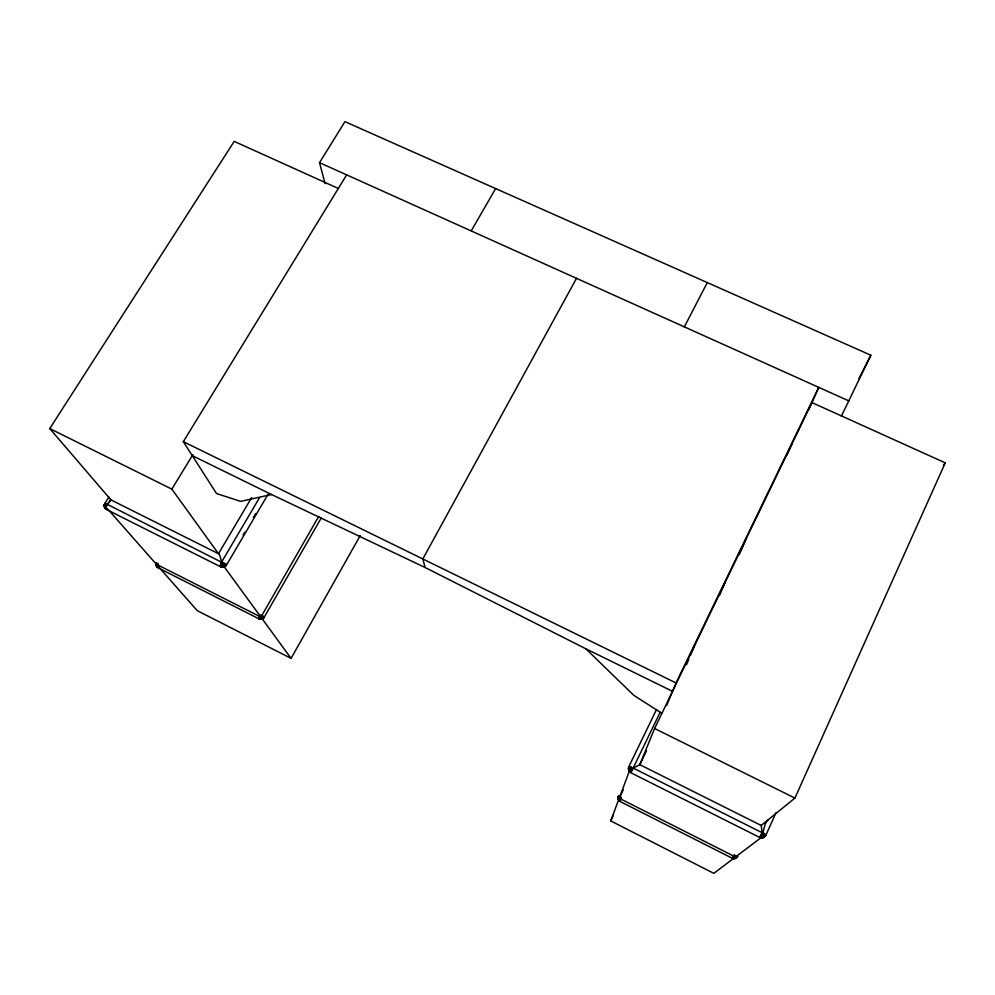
<?xml version="1.0" encoding="UTF-8"?>
<svg xmlns="http://www.w3.org/2000/svg" width="995" height="995" viewBox="0 0 995 995"><rect width="100%" height="100%" fill="white"/><g stroke="black" fill="none" stroke-linecap="round" stroke-linejoin="round"><path stroke-width="1.49" d="M224.472 565.732C222.967 570.794 220.119 552.747 218.477 553.73L110.955 499.888L107.385 504.403L104.264 505.273L104.836 507.313L104.288 504.602L104.823 503.495L107.385 504.403L226.039 564.463L222.096 567.088L220.318 566.254L221.785 561.765L259.571 497.599M737.133 857.155C734.223 858.946 738.924 856.944 735.977 855.65L737.668 856.297L736.934 856.396M223.937 567.088L226.487 565.073L268.016 494.378M220.766 566.864L106.676 509.589C102.261 506.803 110.855 502.239 110.644 499.129M261.474 618.169L260.031 618.517C258.028 620.196 259.011 615.146 260.242 615.582M765.851 835.166C765.342 838.101 765.876 832.479 762.245 832.753L633.181 768.04L628.678 767.643L628.852 769.919L630.109 770.938M629.188 767.568L630.967 772.804L759.633 837.404C764.334 836.111 763.177 823.201 768.003 820.004M619.213 799.756L617.771 797.02L620.855 797.132M617.957 796.92L617.994 799.184L619.96 801.423L732.258 858.237L734.036 855.19L734.832 855.252M618.144 798.288L618.666 796.025L620.047 796.497L620.979 799.196L619.947 801.423L618.392 796.871M259.235 618.965L158.168 567.846C155.394 567.461 159.15 562.809 156.103 564.115C156.75 568.63 155.904 561.304 156.563 564.003M759.67 837.106L762.245 832.753L761.175 825.44L639.81 764.67C640.307 764.657 625.121 771.374 630.656 771.573M107.174 508.818L107.783 509.241C104.811 510.559 106.341 505.522 107.385 504.403L104.288 504.602M156.414 564.911L156.227 563.294M157.994 563.742L156.053 565.284L157.421 566.69C159.362 569.637 156.476 565.769 158.441 564.289M104.425 504.353L104.388 507.015M104.724 506.306L104.736 503.632L108.903 496.915M107.186 509.539L104.612 507.549L107.385 504.403L104.363 506.181L106.017 508.221M259.981 615.569L259.906 619.151L261.374 618.79M732.482 857.454C732.531 860.227 734.683 856.794 734.298 855.29M765.192 836.372L762.245 832.753C764.123 837.591 758.165 839.071 764.396 836.907L762.245 832.753C765.354 835.924 760.715 838.735 763.264 837.69M735.591 855.998C737.419 859.344 732.519 859.568 734.571 855.302M158.13 566.578L158.541 567.088L157.434 567.324L156.402 566.105L157.384 564.551M763.041 837.666L764.396 836.907M629.561 771.2C627.696 770.453 627.982 764.645 631.104 767.108L631.004 768.849L632.173 770.167C629.86 775.341 629.997 769.782 633.181 768.04L660.12 712.308M631.104 767.108L632.671 769.123L632.173 770.167M618.193 797.381L618.666 796.025M619.276 796.199L619.151 798.363L620.594 800.017M629.599 768.526L628.554 767.978L629.039 766.56M629.512 766.598C627.994 773.003 628.144 766.946 633.181 768.04L632.671 769.123M630.208 766.784L630.071 769.247L631.726 771.125M734.248 858.66L735.417 858.511L735.131 856.235L733.576 856.11M734.509 857.727L713.825 873.349L610.706 820.912L618.828 799.234M762.145 836.87L735.479 856.993L619.213 798.214L629.648 770.379M761.175 825.44L794.918 798.089L945.25 462.849L811.932 402.577L654.598 728.502L639.81 764.67L646.539 750.715M104.264 505.273L104.276 505.97M666.613 705.542L676.04 682.956L818.761 387.378L808.773 409.617M686.488 664.685L688.801 659.25M690.53 655.17L694.585 645.668M719.385 595.669L725.318 582M739.186 554.75L746.412 538.295M156.091 563.468L156.601 562.822M156.203 563.717L156.576 562.523M220.467 566.69L222.855 567.287L224.037 566.59M787.057 454.939L792.02 443.832M776.025 812.728L765.827 835.352L763.638 836.882L764.322 837.168M105.719 503.669L105.458 505.224L106.415 506.393M106.477 503.98L106.838 505.385M105.147 503.507L104.773 505.696L106.129 507.363M841.322 416.246L870.836 355.215L344.942 121.651L319.519 162.658L325.079 183.627M620.979 799.196L621.415 798.276M259.359 616.378L260.802 616.49C261.523 621.514 265.64 617.261 260.939 615.271M610.706 820.912L613.405 815.315M656.538 709.447L628.84 766.66L629.263 767.269M619.213 798.214L623.268 789.831M858.971 378.61L870.836 355.215M260.988 618.131L260.118 619.263L258.986 618.84M684.336 326.882L707.296 282.592M576.503 278.339L422.825 558.966L425.126 567.511L585.819 648.777L672.533 691.338M158.143 566.279L197.221 610.644L291.062 658.367L360.24 535.571M108.803 510.261L156.327 564.215L260.914 617.087L318.674 516.529M264.085 617.435L321.273 517.947M471.195 230.939L495.634 188.577M225.865 564.277L224.298 566.939L260.914 617.087M243.103 534.937L244.67 532.263M253.302 517.599L255.653 513.594M251.635 497.587L218.477 553.73L171.861 489.13L49.75 428.584L234.198 141.389L338.549 188.565M621.191 798.127L619.077 800.826L619.698 800.316M171.861 489.13L192.868 454.603M425.126 567.511L271.523 494.527L240.628 501.368L216.549 493.57L183.329 441.68L346.646 174.871M763.314 833.325L761.735 833.86M764.272 833.885L762.991 835.054L761.212 834.917M765.043 834.395L763.227 836.049L760.727 835.862M765.578 834.83L763.352 836.857L760.292 836.621M736.934 855.65L735.342 857.105L733.153 856.931M737.419 856.023L735.467 857.802L732.793 857.59M737.419 856.496L736.138 858.013M737.108 857.342L737.668 856.297M943.409 465.324L945.25 462.849M264.247 617.373L261.959 615.557L261.262 616.278L262.904 618.753M262.755 616.054L261.113 617.36L259.073 617.211M263.414 616.502L261.411 618.119L258.911 617.932M263.911 616.9L263.675 618.144M263.563 618.119L264.197 617.186M222.78 562.287L221.251 562.772M223.775 562.859L220.803 563.792M224.683 563.444L222.818 564.924L220.492 564.75M225.455 563.991L223.166 565.794L220.318 565.595M222.096 567.088L221.226 565.906L221.785 561.765L224.945 566.628L226.039 564.463M225.417 565.757L226.387 564.837M628.728 770.254L633.181 768.04L632.111 767.531M618.33 799.184L619.96 798.027M764.061 837.156L765.242 836.136M263.327 617.671L261.673 618.691M263.588 617.994L261.884 619.052M225.691 565.732L222.631 567.125L221.785 561.765L225.815 565.944M617.92 799.097L617.895 797.928L620.83 797.405M620.196 798.5L618.728 799.992M736.387 857.827L733.34 858.623M262.021 619.164L262.879 618.666M262.071 618.666L258.874 618.48M260.304 616.577L260.889 619.226L262.083 619.027M224.037 566.976L222.631 567.125M223.253 566.74L220.318 566.254M221.512 567.038L223.067 567.15M259.906 619.151L261.237 619.188M733.228 858.586L734.385 858.71M629.549 769.359L628.405 768.961M105.868 508.333L104.226 506.629M225.268 564.924L225.902 565.123M259.583 618.853L260.379 619.126M759.956 837.156L761.063 837.541M732.308 857.964L733.477 858.386M319.519 162.658L849.083 401.022M183.329 441.68L676.04 682.956M192.246 455.623L271.523 494.527M654.598 728.502L794.918 798.089M261.1 615.059L261.959 615.557M661.774 713.241L633.852 695.368L585.819 648.777M630.133 771.821L631.104 772.555M619.213 800.602L620.084 801.186M105.234 508.321L106.067 508.905M157.795 566.006L156.513 563.866M157.683 566.74L156.501 565.658M156.961 566.789L157.707 567.312M629.375 770.951L630.245 771.983M619.325 800.676L618.094 798.923M49.75 428.584L110.955 499.888M156.402 566.105L157.434 567.324M104.612 507.549L105.843 509.005M262.257 618.927L291.062 658.367M156.874 566.64L156.103 564.115"/></g></svg>
